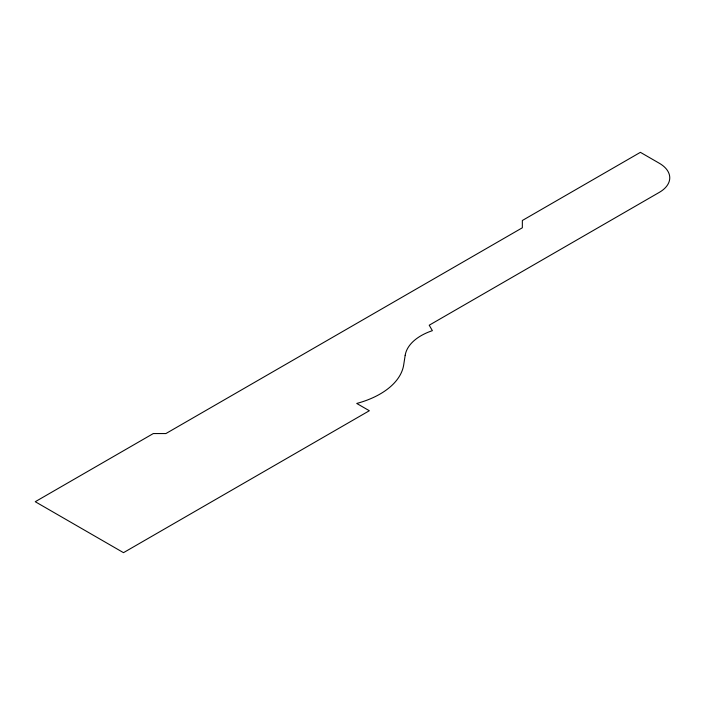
<?xml version="1.0" encoding="UTF-8"?>
<svg xmlns="http://www.w3.org/2000/svg" width="705" height="705" viewBox="0 0 705 705"><rect width="100%" height="100%" fill="white"/><g stroke="black" fill="none" stroke-linecap="round" stroke-linejoin="round"><path stroke-width="1.06" d="M405.181 355.346L403.692 364.882A81.745 47.191 0 0 1 356.73 403.454L369.341 410.733L123.498 552.667L35.25 501.713L153.302 433.557L165.913 433.557L522.343 227.777L522.343 220.498L640.396 152.333L659.307 163.252A35.655 20.586 0 0 1 659.307 192.368L429.222 325.208L432.376 330.663A55.193 31.866 0 0 0 405.181 355.346"/></g></svg>
